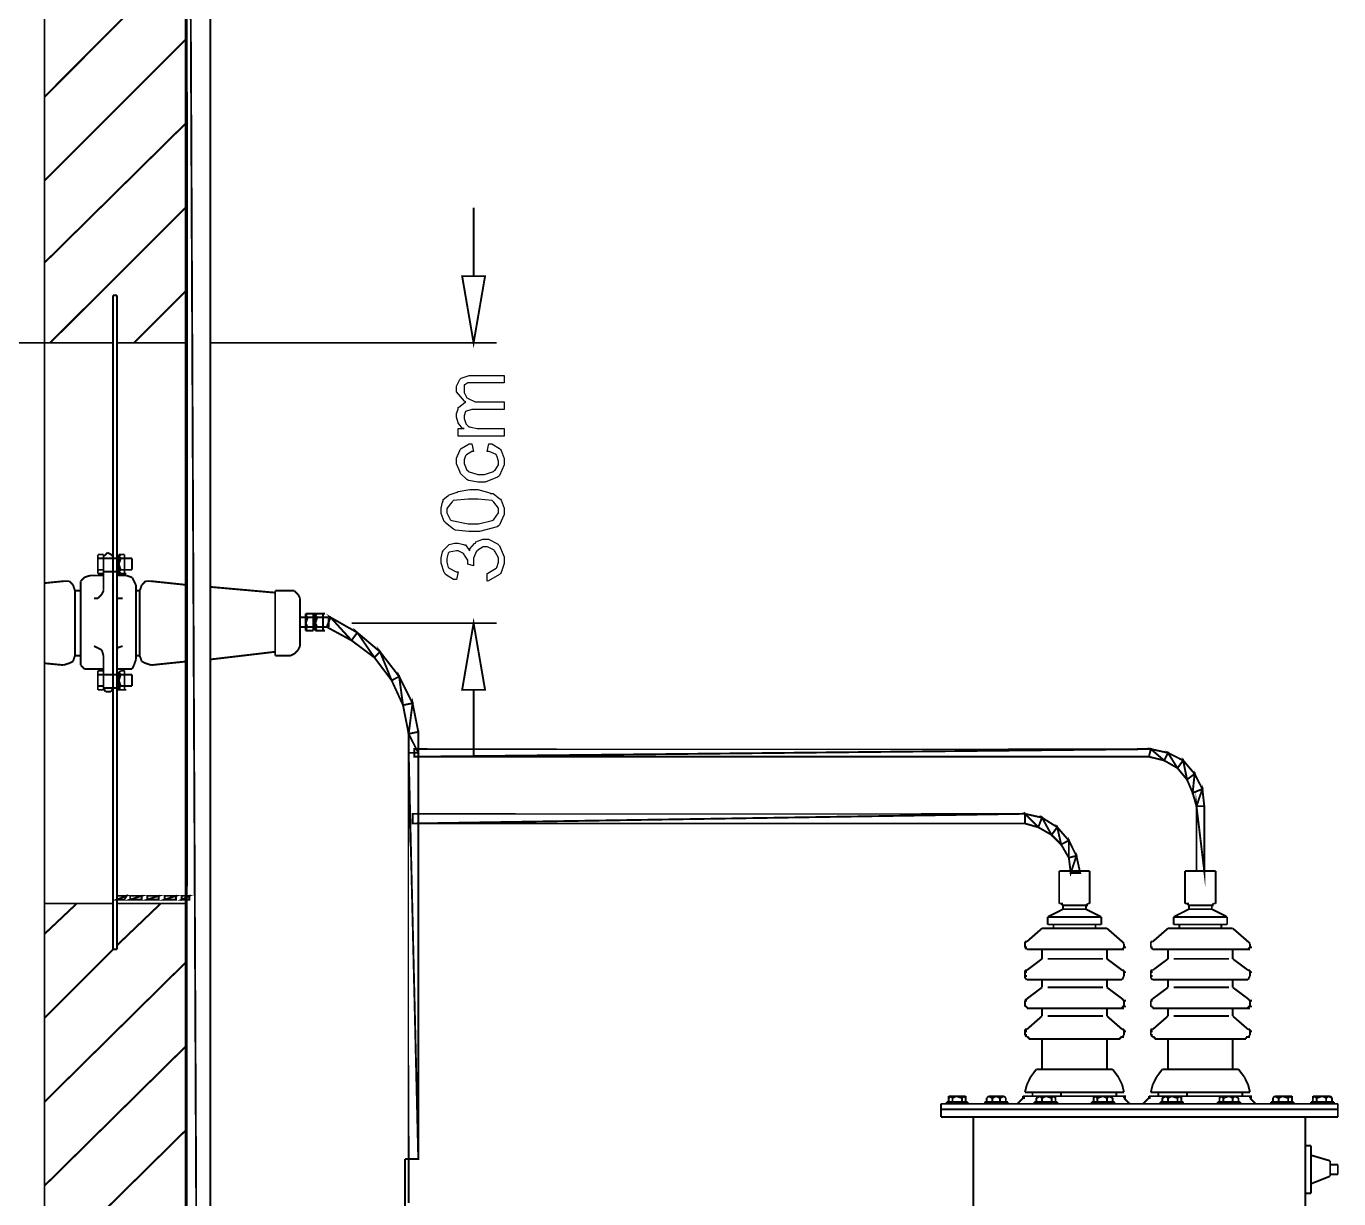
# Model space of a CAD drawing. Header units: metres. Extents: x 3290 to 4536, y 1562 to 1983.
# Drawn here: x 4039.74 to 4055.54, y 1719.01 to 1733.12 of the extents above; entities that cross this region are included whole.
import ezdxf

# ---------------------------------------------------------------- set-up
doc = ezdxf.new("R2010")
doc.units = ezdxf.units.M
for name, color, linetype in [('C00-00-00-BLACK', 7, 'Continuous'), ('C00-7E-FF', 150, 'Continuous'), ('C00-FF-00', 3, 'Continuous'), ('CC6-C8-CA', 254, 'Continuous'), ('CFF-00-00', 1, 'Continuous'), ('CFF-7E-00', 30, 'Continuous')]:
    doc.layers.add(name, color=color, linetype=linetype)

msp = doc.modelspace()

# ---------------------------------------------------------------- linework, layer by layer
at = {"layer": 'C00-00-00-BLACK', "const_width": 0.0229}
for points in [[(4039.96, 1742.21), (4039.96, 1681.01)], [(4041.659, 1742.21), (4041.659, 1681.01)], [(4041.659, 1681.331), (4041.682, 1741.889)], [(4041.958, 1741.889), (4041.958, 1681.422)], [(4039.96, 1732.27), (4041.659, 1733.97)], [(4039.96, 1731.26), (4041.659, 1732.96)], [(4039.96, 1730.273), (4041.659, 1731.949)], [(4040.028, 1729.309), (4041.659, 1730.938)], [(4040.786, 1722.009), (4040.786, 1729.882)], [(4040.786, 1729.882), (4040.832, 1729.882)], [(4040.832, 1729.882), (4040.832, 1722.009)], [(4041.038, 1729.309), (4041.659, 1729.929)], [(4039.96, 1729.309), (4020.849, 1729.309)], [(4039.96, 1729.309), (4040.786, 1729.309)], [(4040.832, 1729.309), (4041.659, 1729.309)], [(4040.603, 1726.761), (4040.603, 1726.531)], [(4040.603, 1726.761), (4040.603, 1726.738)], [(4040.671, 1726.761), (4040.603, 1726.761)], [(4040.603, 1726.738), (4040.603, 1726.715)], [(4040.603, 1726.715), (4040.671, 1726.715)], [(4040.603, 1726.715), (4040.603, 1726.646)], [(4040.671, 1726.325), (4040.671, 1726.761)], [(4040.695, 1726.761), (4040.671, 1726.738)], [(4040.671, 1726.715), (4040.832, 1726.715)], [(4040.718, 1726.784), (4040.695, 1726.761)], [(4040.763, 1726.761), (4040.718, 1726.784)], [(4040.786, 1726.738), (4040.763, 1726.761)], [(4040.786, 1726.738), (4040.786, 1726.325)], [(4040.832, 1726.738), (4040.855, 1726.738)], [(4040.855, 1726.531), (4040.855, 1726.761)], [(4040.878, 1726.761), (4040.855, 1726.738)], [(4040.878, 1726.761), (4040.855, 1726.761)], [(4040.855, 1726.738), (4040.878, 1726.715)], [(4040.878, 1726.715), (4040.855, 1726.646)], [(4040.878, 1726.761), (4040.924, 1726.761)], [(4040.878, 1726.715), (4040.924, 1726.715)], [(4040.924, 1726.531), (4040.924, 1726.761)], [(4040.924, 1726.738), (4040.924, 1726.761)], [(4040.924, 1726.715), (4040.924, 1726.738)], [(4040.924, 1726.715), (4041.015, 1726.715)], [(4040.924, 1726.646), (4040.924, 1726.715)], [(4041.015, 1726.715), (4041.015, 1726.577)], [(4040.509, 1726.508), (4040.441, 1726.486)], [(4040.509, 1726.508), (4040.671, 1726.508)], [(4040.603, 1726.646), (4040.603, 1726.577)], [(4040.603, 1726.577), (4040.671, 1726.577)], [(4040.603, 1726.577), (4040.603, 1726.554)], [(4040.603, 1726.554), (4040.603, 1726.531)], [(4040.671, 1726.531), (4040.603, 1726.531)], [(4040.603, 1726.531), (4040.626, 1726.531)], [(4040.671, 1726.554), (4040.832, 1726.554)], [(4040.832, 1726.531), (4040.855, 1726.531)], [(4040.832, 1726.508), (4040.947, 1726.508)], [(4040.855, 1726.646), (4040.878, 1726.577)], [(4040.878, 1726.577), (4040.855, 1726.554)], [(4040.855, 1726.554), (4040.878, 1726.531)], [(4040.878, 1726.531), (4040.855, 1726.531)], [(4040.878, 1726.577), (4040.924, 1726.577)], [(4040.878, 1726.531), (4040.924, 1726.531)], [(4040.924, 1726.577), (4040.924, 1726.646)], [(4040.924, 1726.577), (4041.015, 1726.577)], [(4040.924, 1726.554), (4040.924, 1726.577)], [(4040.924, 1726.531), (4040.924, 1726.554)], [(4040.924, 1726.531), (4040.947, 1726.531)], [(4041.015, 1726.486), (4040.947, 1726.508)], [(4040.189, 1726.44), (4039.96, 1726.417)], [(4040.258, 1726.44), (4040.189, 1726.44)], [(4040.304, 1726.394), (4040.258, 1726.44)], [(4040.327, 1726.325), (4040.304, 1726.394)], [(4040.441, 1726.486), (4040.395, 1726.44)], [(4040.395, 1726.44), (4040.395, 1726.394)], [(4040.395, 1726.394), (4040.395, 1725.498)], [(4041.038, 1726.44), (4041.015, 1726.486)], [(4041.062, 1726.394), (4041.038, 1726.44)], [(4041.062, 1726.394), (4041.062, 1725.498)], [(4041.131, 1726.394), (4041.107, 1726.325)], [(4041.176, 1726.44), (4041.131, 1726.394)], [(4041.245, 1726.44), (4041.176, 1726.44)], [(4041.682, 1726.394), (4041.245, 1726.44)], [(4042.738, 1726.302), (4041.958, 1726.371)], [(4040.327, 1726.325), (4040.327, 1725.544)], [(4040.395, 1726.325), (4040.327, 1726.325)], [(4040.556, 1726.233), (4040.603, 1726.233)], [(4040.603, 1726.233), (4040.649, 1726.279)], [(4040.649, 1726.279), (4040.671, 1726.325)], [(4040.786, 1725.544), (4040.786, 1726.325)], [(4040.832, 1726.233), (4040.901, 1726.233)], [(4041.107, 1726.325), (4041.062, 1726.325)], [(4041.107, 1726.325), (4041.107, 1725.544)], [(4042.738, 1726.325), (4042.738, 1725.544)], [(4042.923, 1726.325), (4042.738, 1726.325)], [(4042.969, 1726.325), (4042.923, 1726.325)], [(4043.015, 1726.279), (4042.969, 1726.325)], [(4043.037, 1726.233), (4043.015, 1726.279)], [(4043.037, 1726.233), (4043.037, 1725.659)], [(4043.106, 1725.844), (4043.106, 1726.05)], [(4043.129, 1726.05), (4043.106, 1726.028)], [(4043.129, 1726.05), (4043.106, 1726.05)], [(4043.129, 1726.05), (4043.198, 1726.05)], [(4043.198, 1725.844), (4043.198, 1726.05)], [(4043.198, 1726.028), (4043.198, 1726.05)], [(4043.198, 1726.05), (4043.221, 1726.05)], [(4043.221, 1725.844), (4043.221, 1726.05)], [(4043.244, 1726.05), (4043.221, 1726.028)], [(4043.244, 1726.05), (4043.221, 1726.05)], [(4043.244, 1726.05), (4043.313, 1726.05)], [(4043.313, 1725.844), (4043.313, 1726.05)], [(4043.313, 1726.028), (4043.313, 1726.05)], [(4043.313, 1726.05), (4043.336, 1726.05)], [(4043.106, 1726.004), (4043.037, 1726.004)], [(4043.106, 1725.889), (4043.037, 1725.889)], [(4043.106, 1726.028), (4043.129, 1726.004)], [(4043.129, 1726.004), (4043.106, 1725.935)], [(4043.106, 1725.935), (4043.129, 1725.889)], [(4043.129, 1725.889), (4043.106, 1725.867)], [(4043.129, 1726.004), (4043.198, 1726.004)], [(4043.198, 1726.004), (4043.129, 1726.004)], [(4043.198, 1725.889), (4043.129, 1725.889)], [(4043.198, 1725.889), (4043.129, 1725.889)], [(4043.198, 1726.004), (4043.198, 1726.028)], [(4043.198, 1725.935), (4043.198, 1726.004)], [(4043.221, 1726.004), (4043.198, 1726.004)], [(4043.221, 1726.004), (4043.198, 1726.004)], [(4043.198, 1725.889), (4043.198, 1725.935)], [(4043.198, 1725.867), (4043.198, 1725.889)], [(4043.221, 1725.889), (4043.198, 1725.889)], [(4043.198, 1725.889), (4043.221, 1725.889)], [(4043.221, 1726.028), (4043.244, 1726.004)], [(4043.244, 1726.004), (4043.221, 1725.935)], [(4043.221, 1725.935), (4043.244, 1725.889)], [(4043.244, 1725.889), (4043.221, 1725.867)], [(4043.313, 1726.004), (4043.244, 1726.004)], [(4043.313, 1726.004), (4043.244, 1726.004)], [(4043.313, 1725.889), (4043.244, 1725.889)], [(4043.313, 1725.889), (4043.244, 1725.889)], [(4043.313, 1726.004), (4043.313, 1726.028)], [(4043.381, 1726.004), (4043.313, 1726.004)], [(4043.313, 1725.935), (4043.313, 1726.004)], [(4043.313, 1725.889), (4043.313, 1725.935)], [(4043.313, 1725.867), (4043.313, 1725.889)], [(4043.381, 1725.889), (4043.313, 1725.889)], [(4043.381, 1726.004), (4043.381, 1725.889)], [(4043.106, 1725.867), (4043.129, 1725.844)], [(4043.129, 1725.844), (4043.106, 1725.844)], [(4043.129, 1725.844), (4043.198, 1725.844)], [(4043.198, 1725.844), (4043.198, 1725.867)], [(4043.221, 1725.867), (4043.244, 1725.844)], [(4043.244, 1725.844), (4043.221, 1725.844)], [(4043.244, 1725.844), (4043.313, 1725.844)], [(4043.313, 1725.844), (4043.313, 1725.867)], [(4043.313, 1725.844), (4043.336, 1725.844)], [(4040.603, 1725.635), (4040.556, 1725.659)], [(4040.649, 1725.613), (4040.603, 1725.635)], [(4040.671, 1725.544), (4040.649, 1725.613)], [(4040.901, 1725.659), (4040.832, 1725.635)], [(4042.738, 1725.59), (4041.958, 1725.498)], [(4042.923, 1725.544), (4042.969, 1725.567)], [(4042.969, 1725.567), (4043.015, 1725.613)], [(4043.015, 1725.613), (4043.037, 1725.659)], [(4039.96, 1725.452), (4040.189, 1725.43)], [(4040.189, 1725.43), (4040.258, 1725.452)], [(4040.258, 1725.452), (4040.304, 1725.475)], [(4040.304, 1725.475), (4040.327, 1725.544)], [(4040.395, 1725.544), (4040.327, 1725.544)], [(4040.395, 1725.498), (4040.395, 1725.43)], [(4040.395, 1725.43), (4040.441, 1725.383)], [(4040.671, 1725.544), (4040.671, 1725.132)], [(4040.786, 1725.544), (4040.786, 1725.154)], [(4041.015, 1725.383), (4041.038, 1725.43)], [(4041.038, 1725.43), (4041.062, 1725.498)], [(4041.107, 1725.544), (4041.062, 1725.544)], [(4041.107, 1725.544), (4041.131, 1725.475)], [(4041.131, 1725.475), (4041.176, 1725.452)], [(4041.176, 1725.452), (4041.245, 1725.43)], [(4041.682, 1725.475), (4041.245, 1725.43)], [(4041.659, 1725.475), (4041.659, 1681.01)], [(4042.738, 1725.544), (4042.923, 1725.544)], [(4040.441, 1725.383), (4040.509, 1725.383)], [(4040.509, 1725.383), (4040.671, 1725.383)], [(4040.671, 1725.361), (4040.603, 1725.361)], [(4040.603, 1725.361), (4040.603, 1725.338)], [(4040.603, 1725.361), (4040.603, 1725.338)], [(4040.603, 1725.338), (4040.603, 1725.314)], [(4040.603, 1725.338), (4040.603, 1725.132)], [(4040.603, 1725.314), (4040.671, 1725.314)], [(4040.603, 1725.314), (4040.603, 1725.246)], [(4040.603, 1725.246), (4040.603, 1725.177)], [(4040.671, 1725.314), (4040.832, 1725.314)], [(4040.832, 1725.383), (4040.947, 1725.383)], [(4040.832, 1725.338), (4040.855, 1725.338)], [(4040.878, 1725.361), (4040.855, 1725.338)], [(4040.878, 1725.361), (4040.855, 1725.338)], [(4040.855, 1725.338), (4040.878, 1725.314)], [(4040.855, 1725.132), (4040.855, 1725.338)], [(4040.878, 1725.314), (4040.855, 1725.246)], [(4040.855, 1725.246), (4040.878, 1725.177)], [(4040.924, 1725.361), (4040.878, 1725.361)], [(4040.878, 1725.314), (4040.924, 1725.314)], [(4040.924, 1725.338), (4040.924, 1725.361)], [(4040.924, 1725.361), (4040.924, 1725.338)], [(4040.924, 1725.314), (4040.924, 1725.338)], [(4040.924, 1725.132), (4040.924, 1725.338)], [(4040.924, 1725.314), (4041.015, 1725.314)], [(4040.924, 1725.246), (4040.924, 1725.314)], [(4040.924, 1725.177), (4040.924, 1725.246)], [(4040.947, 1725.383), (4041.015, 1725.383)], [(4041.015, 1725.314), (4041.015, 1725.177)], [(4040.603, 1725.177), (4040.671, 1725.177)], [(4040.603, 1725.177), (4040.603, 1725.154)], [(4040.603, 1725.154), (4040.603, 1725.132)], [(4040.671, 1725.132), (4040.603, 1725.132)], [(4040.603, 1725.132), (4040.626, 1725.132)], [(4040.832, 1725.154), (4040.671, 1725.154)], [(4040.671, 1725.154), (4040.695, 1725.109)], [(4040.695, 1725.109), (4040.718, 1725.109)], [(4040.718, 1725.109), (4040.763, 1725.109)], [(4040.763, 1725.109), (4040.786, 1725.154)], [(4040.832, 1725.132), (4040.855, 1725.132)], [(4040.878, 1725.177), (4040.855, 1725.154)], [(4040.855, 1725.154), (4040.878, 1725.132)], [(4040.878, 1725.132), (4040.855, 1725.132)], [(4040.878, 1725.177), (4040.924, 1725.177)], [(4040.924, 1725.132), (4040.878, 1725.132)], [(4040.924, 1725.177), (4041.015, 1725.177)], [(4040.924, 1725.154), (4040.924, 1725.177)], [(4040.924, 1725.132), (4040.924, 1725.154)], [(4040.924, 1725.132), (4040.947, 1725.132)], [(4052.178, 1722.95), (4052.201, 1722.95)], [(4052.178, 1722.928), (4052.178, 1722.95)], [(4052.178, 1722.928), (4052.178, 1722.584)], [(4052.201, 1722.95), (4052.224, 1722.95)], [(4052.201, 1722.95), (4052.224, 1722.95)], [(4052.5, 1722.95), (4052.224, 1722.95)], [(4052.524, 1722.95), (4052.5, 1722.95)], [(4052.546, 1722.95), (4052.524, 1722.95)], [(4052.524, 1722.95), (4052.546, 1722.95)], [(4052.546, 1722.928), (4052.546, 1722.95)], [(4052.546, 1722.928), (4052.546, 1722.584)], [(4053.694, 1722.928), (4053.694, 1722.95)], [(4053.694, 1722.95), (4053.717, 1722.95)], [(4053.694, 1722.928), (4053.694, 1722.584)], [(4053.717, 1722.95), (4053.74, 1722.95)], [(4053.717, 1722.95), (4053.74, 1722.95)], [(4054.016, 1722.95), (4053.74, 1722.95)], [(4054.039, 1722.95), (4054.016, 1722.95)], [(4054.062, 1722.95), (4054.039, 1722.95)], [(4054.039, 1722.95), (4054.062, 1722.95)], [(4054.062, 1722.928), (4054.062, 1722.95)], [(4054.062, 1722.928), (4054.062, 1722.584)], [(4039.96, 1722.193), (4040.349, 1722.56)], [(4039.96, 1722.56), (4040.786, 1722.56)], [(4040.832, 1722.055), (4041.36, 1722.56)], [(4040.832, 1722.56), (4041.659, 1722.56)], [(4052.178, 1722.56), (4052.178, 1722.584)], [(4052.201, 1722.56), (4052.178, 1722.56)], [(4052.224, 1722.538), (4052.201, 1722.56)], [(4052.201, 1722.56), (4052.224, 1722.56)], [(4052.201, 1722.56), (4052.224, 1722.56)], [(4052.5, 1722.538), (4052.524, 1722.56)], [(4052.524, 1722.56), (4052.546, 1722.56)], [(4052.524, 1722.56), (4052.546, 1722.56)], [(4052.546, 1722.56), (4052.546, 1722.584)], [(4053.694, 1722.56), (4053.694, 1722.584)], [(4053.717, 1722.56), (4053.694, 1722.56)], [(4053.74, 1722.538), (4053.717, 1722.56)], [(4053.717, 1722.56), (4053.74, 1722.56)], [(4053.717, 1722.56), (4053.74, 1722.56)], [(4054.016, 1722.538), (4054.039, 1722.56)], [(4054.039, 1722.56), (4054.062, 1722.56)], [(4054.039, 1722.56), (4054.062, 1722.56)], [(4054.062, 1722.56), (4054.062, 1722.584)], [(4052.224, 1722.492), (4052.04, 1722.399)], [(4052.04, 1722.399), (4052.04, 1722.307)], [(4052.04, 1722.399), (4052.684, 1722.399)], [(4052.224, 1722.538), (4052.247, 1722.538)], [(4052.224, 1722.538), (4052.224, 1722.492)], [(4052.5, 1722.538), (4052.224, 1722.538)], [(4052.5, 1722.492), (4052.224, 1722.492)], [(4052.5, 1722.492), (4052.5, 1722.538)], [(4052.5, 1722.538), (4052.524, 1722.538)], [(4052.684, 1722.399), (4052.5, 1722.492)], [(4052.684, 1722.307), (4052.684, 1722.399)], [(4053.74, 1722.492), (4053.556, 1722.399)], [(4053.556, 1722.399), (4053.556, 1722.307)], [(4053.556, 1722.399), (4054.2, 1722.399)], [(4053.74, 1722.538), (4053.762, 1722.538)], [(4053.74, 1722.538), (4053.74, 1722.492)], [(4054.016, 1722.538), (4053.74, 1722.538)], [(4054.016, 1722.492), (4053.74, 1722.492)], [(4054.016, 1722.492), (4054.016, 1722.538)], [(4054.016, 1722.538), (4054.039, 1722.538)], [(4054.2, 1722.399), (4054.016, 1722.492)], [(4054.2, 1722.307), (4054.2, 1722.399)], [(4051.789, 1722.101), (4051.971, 1722.261)], [(4052.753, 1722.261), (4051.971, 1722.261)], [(4052.04, 1722.307), (4052.684, 1722.307)], [(4052.109, 1722.307), (4052.109, 1722.261)], [(4052.615, 1722.307), (4052.638, 1722.307)], [(4052.615, 1722.261), (4052.615, 1722.307)], [(4052.936, 1722.101), (4052.753, 1722.261)], [(4053.304, 1722.101), (4053.488, 1722.261)], [(4054.268, 1722.261), (4053.488, 1722.261)], [(4053.556, 1722.307), (4054.2, 1722.307)], [(4053.625, 1722.307), (4053.625, 1722.261)], [(4054.131, 1722.307), (4054.154, 1722.307)], [(4054.131, 1722.261), (4054.131, 1722.307)], [(4054.452, 1722.101), (4054.268, 1722.261)], [(4051.765, 1722.101), (4051.789, 1722.101)], [(4051.765, 1722.078), (4051.765, 1722.101)], [(4052.936, 1722.101), (4052.958, 1722.078)], [(4053.281, 1722.101), (4053.304, 1722.101)], [(4053.281, 1722.078), (4053.281, 1722.101)], [(4054.452, 1722.101), (4054.475, 1722.078)], [(4039.96, 1721.182), (4040.786, 1722.009)], [(4040.832, 1722.009), (4040.786, 1722.009)], [(4051.765, 1722.055), (4051.765, 1722.078)], [(4051.765, 1722.032), (4051.765, 1722.055)], [(4051.789, 1722.009), (4051.765, 1722.032)], [(4051.765, 1722.032), (4051.789, 1722.032)], [(4051.811, 1722.009), (4051.789, 1722.009)], [(4051.789, 1722.009), (4051.811, 1722.009)], [(4052.913, 1722.009), (4051.811, 1722.009)], [(4051.971, 1721.894), (4051.971, 1722.009)], [(4052.753, 1721.894), (4052.753, 1722.009)], [(4052.936, 1722.009), (4052.913, 1722.009)], [(4052.958, 1722.032), (4052.936, 1722.009)], [(4052.936, 1722.009), (4052.958, 1722.009)], [(4052.958, 1722.078), (4052.958, 1722.032)], [(4052.958, 1722.032), (4052.982, 1722.032)], [(4053.281, 1722.055), (4053.281, 1722.078)], [(4053.281, 1722.032), (4053.281, 1722.055)], [(4053.304, 1722.009), (4053.281, 1722.032)], [(4053.281, 1722.032), (4053.304, 1722.032)], [(4053.327, 1722.009), (4053.304, 1722.009)], [(4053.304, 1722.009), (4053.327, 1722.009)], [(4054.429, 1722.009), (4053.327, 1722.009)], [(4053.488, 1721.894), (4053.488, 1722.009)], [(4054.268, 1721.894), (4054.268, 1722.009)], [(4054.452, 1722.009), (4054.429, 1722.009)], [(4054.475, 1722.032), (4054.452, 1722.009)], [(4054.452, 1722.009), (4054.475, 1722.009)], [(4054.475, 1722.078), (4054.475, 1722.032)], [(4054.475, 1722.032), (4054.498, 1722.032)], [(4039.96, 1720.172), (4041.659, 1721.849)], [(4051.789, 1721.757), (4051.971, 1721.894)], [(4052.707, 1721.894), (4052.04, 1721.894)], [(4052.936, 1721.757), (4052.753, 1721.894)], [(4053.304, 1721.757), (4053.488, 1721.894)], [(4054.223, 1721.894), (4053.556, 1721.894)], [(4054.452, 1721.757), (4054.268, 1721.894)], [(4051.765, 1721.734), (4051.765, 1721.757)], [(4051.765, 1721.757), (4051.789, 1721.757)], [(4051.765, 1721.734), (4051.789, 1721.734)], [(4051.765, 1721.688), (4051.765, 1721.734)], [(4051.765, 1721.688), (4051.789, 1721.688)], [(4051.765, 1721.665), (4051.765, 1721.688)], [(4051.789, 1721.642), (4051.765, 1721.665)], [(4051.811, 1721.642), (4051.789, 1721.642)], [(4052.936, 1721.642), (4051.811, 1721.642)], [(4051.971, 1721.55), (4051.971, 1721.642)], [(4052.753, 1721.55), (4052.753, 1721.642)], [(4052.936, 1721.757), (4052.958, 1721.757)], [(4052.958, 1721.688), (4052.936, 1721.642)], [(4052.958, 1721.757), (4052.958, 1721.734)], [(4052.958, 1721.734), (4052.982, 1721.734)], [(4052.958, 1721.734), (4052.958, 1721.688)], [(4053.281, 1721.734), (4053.281, 1721.757)], [(4053.281, 1721.757), (4053.304, 1721.757)], [(4053.281, 1721.734), (4053.304, 1721.734)], [(4053.281, 1721.688), (4053.281, 1721.734)], [(4053.281, 1721.665), (4053.281, 1721.688)], [(4053.281, 1721.688), (4053.304, 1721.688)], [(4053.304, 1721.642), (4053.281, 1721.665)], [(4053.327, 1721.642), (4053.304, 1721.642)], [(4054.452, 1721.642), (4053.327, 1721.642)], [(4053.488, 1721.55), (4053.488, 1721.642)], [(4054.268, 1721.55), (4054.268, 1721.642)], [(4054.452, 1721.757), (4054.475, 1721.757)], [(4054.475, 1721.688), (4054.452, 1721.642)], [(4054.475, 1721.757), (4054.475, 1721.734)], [(4054.475, 1721.734), (4054.498, 1721.734)], [(4054.475, 1721.734), (4054.475, 1721.688)], [(4051.789, 1721.413), (4051.971, 1721.55)], [(4052.707, 1721.55), (4052.04, 1721.55)], [(4052.936, 1721.413), (4052.753, 1721.55)], [(4053.304, 1721.413), (4053.488, 1721.55)], [(4054.223, 1721.55), (4053.556, 1721.55)], [(4054.452, 1721.413), (4054.268, 1721.55)], [(4051.765, 1721.39), (4051.789, 1721.413)], [(4051.765, 1721.366), (4051.765, 1721.39)], [(4051.765, 1721.39), (4051.789, 1721.39)], [(4051.765, 1721.342), (4051.765, 1721.366)], [(4051.765, 1721.32), (4051.765, 1721.342)], [(4051.765, 1721.32), (4051.789, 1721.32)], [(4051.789, 1721.32), (4051.765, 1721.32)], [(4051.789, 1721.297), (4051.789, 1721.32)], [(4051.789, 1721.297), (4051.811, 1721.297)], [(4051.811, 1721.297), (4051.789, 1721.297)], [(4052.913, 1721.297), (4051.811, 1721.297)], [(4051.811, 1721.297), (4051.834, 1721.297)], [(4051.971, 1721.205), (4051.971, 1721.297)], [(4052.753, 1721.205), (4052.753, 1721.297)], [(4052.913, 1721.297), (4052.936, 1721.297)], [(4052.936, 1721.297), (4052.913, 1721.297)], [(4052.936, 1721.413), (4052.958, 1721.39)], [(4052.936, 1721.32), (4052.936, 1721.297)], [(4052.958, 1721.32), (4052.936, 1721.32)], [(4052.936, 1721.297), (4052.958, 1721.297)], [(4052.958, 1721.39), (4052.958, 1721.366)], [(4052.958, 1721.39), (4052.982, 1721.39)], [(4052.958, 1721.366), (4052.958, 1721.32)], [(4052.958, 1721.32), (4052.982, 1721.32)], [(4053.281, 1721.39), (4053.304, 1721.413)], [(4053.281, 1721.366), (4053.281, 1721.39)], [(4053.281, 1721.39), (4053.304, 1721.39)], [(4053.281, 1721.342), (4053.281, 1721.366)], [(4053.281, 1721.32), (4053.281, 1721.342)], [(4053.281, 1721.32), (4053.304, 1721.32)], [(4053.304, 1721.32), (4053.281, 1721.32)], [(4053.304, 1721.297), (4053.304, 1721.32)], [(4053.327, 1721.297), (4053.304, 1721.297)], [(4053.304, 1721.297), (4053.327, 1721.297)], [(4054.429, 1721.297), (4053.327, 1721.297)], [(4053.327, 1721.297), (4053.351, 1721.297)], [(4053.488, 1721.205), (4053.488, 1721.297)], [(4054.268, 1721.205), (4054.268, 1721.297)], [(4054.429, 1721.297), (4054.452, 1721.297)], [(4054.452, 1721.297), (4054.429, 1721.297)], [(4054.452, 1721.413), (4054.475, 1721.39)], [(4054.475, 1721.32), (4054.452, 1721.32)], [(4054.452, 1721.32), (4054.452, 1721.297)], [(4054.452, 1721.297), (4054.475, 1721.297)], [(4054.475, 1721.39), (4054.498, 1721.39)], [(4054.475, 1721.39), (4054.475, 1721.366)], [(4054.475, 1721.366), (4054.475, 1721.32)], [(4054.475, 1721.32), (4054.498, 1721.32)], [(4051.789, 1721.045), (4051.971, 1721.205)], [(4052.707, 1721.205), (4052.04, 1721.205)], [(4052.936, 1721.045), (4052.753, 1721.205)], [(4053.304, 1721.045), (4053.488, 1721.205)], [(4054.223, 1721.205), (4053.556, 1721.205)], [(4054.452, 1721.045), (4054.268, 1721.205)], [(4051.765, 1721.045), (4051.789, 1721.045)], [(4051.765, 1721.022), (4051.765, 1721.045)], [(4051.765, 1721.022), (4051.789, 1721.022)], [(4051.765, 1720.999), (4051.765, 1721.022)], [(4051.765, 1720.976), (4051.765, 1720.999)], [(4051.789, 1720.953), (4051.765, 1720.976)], [(4051.765, 1720.976), (4051.789, 1720.976)], [(4052.936, 1721.045), (4052.958, 1721.045)], [(4052.958, 1720.976), (4052.936, 1720.953)], [(4052.958, 1721.045), (4052.958, 1721.022)], [(4052.958, 1721.022), (4052.958, 1720.976)], [(4052.958, 1721.022), (4052.982, 1721.022)], [(4053.281, 1721.022), (4053.281, 1721.045)], [(4053.281, 1721.045), (4053.304, 1721.045)], [(4053.281, 1721.022), (4053.304, 1721.022)], [(4053.281, 1720.999), (4053.281, 1721.022)], [(4053.281, 1720.976), (4053.281, 1720.999)], [(4053.304, 1720.953), (4053.281, 1720.976)], [(4053.281, 1720.976), (4053.304, 1720.976)], [(4054.452, 1721.045), (4054.475, 1721.045)], [(4054.475, 1720.976), (4054.452, 1720.953)], [(4054.475, 1721.045), (4054.475, 1721.022)], [(4054.475, 1721.022), (4054.498, 1721.022)], [(4054.475, 1721.022), (4054.475, 1720.976)], [(4039.96, 1719.162), (4041.659, 1720.838)], [(4051.789, 1720.953), (4051.811, 1720.953)], [(4051.811, 1720.953), (4051.789, 1720.953)], [(4051.811, 1720.93), (4051.811, 1720.953)], [(4052.913, 1720.93), (4051.811, 1720.93)], [(4051.971, 1720.564), (4051.971, 1720.93)], [(4052.753, 1720.564), (4052.753, 1720.93)], [(4052.936, 1720.953), (4052.913, 1720.953)], [(4052.913, 1720.953), (4052.913, 1720.93)], [(4052.936, 1720.953), (4052.958, 1720.953)], [(4053.327, 1720.953), (4053.304, 1720.953)], [(4053.304, 1720.953), (4053.327, 1720.953)], [(4053.327, 1720.93), (4053.327, 1720.953)], [(4054.429, 1720.93), (4053.327, 1720.93)], [(4053.488, 1720.564), (4053.488, 1720.93)], [(4054.268, 1720.564), (4054.268, 1720.93)], [(4054.452, 1720.953), (4054.429, 1720.953)], [(4054.429, 1720.953), (4054.429, 1720.93)], [(4054.452, 1720.953), (4054.475, 1720.953)], [(4051.902, 1720.564), (4051.834, 1720.472)], [(4052.821, 1720.564), (4051.902, 1720.564)], [(4052.821, 1720.564), (4052.89, 1720.472)], [(4053.419, 1720.564), (4053.351, 1720.472)], [(4054.337, 1720.564), (4053.419, 1720.564)], [(4054.337, 1720.564), (4054.407, 1720.472)], [(4051.789, 1720.38), (4051.765, 1720.288)], [(4051.834, 1720.472), (4051.789, 1720.38)], [(4052.89, 1720.472), (4052.936, 1720.38)], [(4052.936, 1720.38), (4052.958, 1720.288)], [(4053.304, 1720.38), (4053.281, 1720.288)], [(4053.351, 1720.472), (4053.304, 1720.38)], [(4054.407, 1720.472), (4054.452, 1720.38)], [(4054.452, 1720.38), (4054.475, 1720.288)], [(4050.87, 1720.241), (4050.846, 1720.218)], [(4051.053, 1720.241), (4050.846, 1720.241)], [(4050.846, 1720.218), (4050.846, 1720.241)], [(4050.846, 1720.218), (4050.846, 1720.172)], [(4050.893, 1720.218), (4050.87, 1720.241)], [(4050.938, 1720.241), (4050.893, 1720.218)], [(4050.893, 1720.218), (4050.893, 1720.172)], [(4051.007, 1720.218), (4050.938, 1720.241)], [(4051.03, 1720.241), (4051.007, 1720.218)], [(4051.007, 1720.218), (4051.007, 1720.172)], [(4051.053, 1720.218), (4051.03, 1720.241)], [(4051.053, 1720.241), (4051.053, 1720.218)], [(4051.053, 1720.218), (4051.053, 1720.172)], [(4051.306, 1720.218), (4051.328, 1720.241)], [(4051.328, 1720.241), (4051.306, 1720.218)], [(4051.306, 1720.218), (4051.306, 1720.172)], [(4051.374, 1720.218), (4051.328, 1720.241)], [(4051.513, 1720.241), (4051.328, 1720.241)], [(4051.42, 1720.241), (4051.374, 1720.218)], [(4051.374, 1720.218), (4051.374, 1720.172)], [(4051.466, 1720.218), (4051.42, 1720.241)], [(4051.513, 1720.241), (4051.466, 1720.218)], [(4051.466, 1720.241), (4051.489, 1720.241)], [(4051.466, 1720.218), (4051.466, 1720.172)], [(4051.536, 1720.218), (4051.513, 1720.241)], [(4051.536, 1720.218), (4051.513, 1720.241)], [(4051.536, 1720.218), (4051.536, 1720.172)], [(4051.673, 1720.149), (4051.742, 1720.218)], [(4051.742, 1720.241), (4051.765, 1720.241)], [(4051.742, 1720.218), (4051.742, 1720.241)], [(4051.742, 1720.218), (4051.765, 1720.218)], [(4051.765, 1720.288), (4052.958, 1720.288)], [(4051.765, 1720.241), (4052.958, 1720.241)], [(4051.765, 1720.241), (4051.789, 1720.241)], [(4051.857, 1720.241), (4051.857, 1720.288)], [(4051.857, 1720.288), (4051.857, 1720.241)], [(4051.902, 1720.218), (4051.926, 1720.241)], [(4051.949, 1720.241), (4051.902, 1720.218)], [(4051.902, 1720.218), (4051.902, 1720.172)], [(4051.926, 1720.241), (4052.133, 1720.241)], [(4051.971, 1720.218), (4051.949, 1720.241)], [(4052.018, 1720.241), (4051.971, 1720.218)], [(4051.971, 1720.218), (4051.971, 1720.172)], [(4052.086, 1720.218), (4052.018, 1720.241)], [(4052.109, 1720.241), (4052.086, 1720.218)], [(4052.086, 1720.218), (4052.086, 1720.172)], [(4052.133, 1720.218), (4052.109, 1720.241)], [(4052.133, 1720.241), (4052.133, 1720.218)], [(4052.133, 1720.218), (4052.133, 1720.172)], [(4052.201, 1720.241), (4052.201, 1720.288)], [(4052.201, 1720.288), (4052.201, 1720.241)], [(4052.615, 1720.241), (4052.592, 1720.218)], [(4052.592, 1720.218), (4052.592, 1720.241)], [(4052.592, 1720.241), (4052.798, 1720.241)], [(4052.592, 1720.218), (4052.592, 1720.172)], [(4052.638, 1720.218), (4052.615, 1720.241)], [(4052.707, 1720.241), (4052.638, 1720.218)], [(4052.638, 1720.218), (4052.638, 1720.172)], [(4052.753, 1720.218), (4052.707, 1720.241)], [(4052.776, 1720.241), (4052.753, 1720.218)], [(4052.753, 1720.218), (4052.753, 1720.172)], [(4052.821, 1720.218), (4052.776, 1720.241)], [(4052.821, 1720.218), (4052.798, 1720.241)], [(4052.821, 1720.218), (4052.821, 1720.172)], [(4052.867, 1720.288), (4052.867, 1720.241)], [(4052.867, 1720.241), (4052.867, 1720.288)], [(4052.958, 1720.241), (4052.936, 1720.241)], [(4052.958, 1720.218), (4052.958, 1720.241)], [(4052.958, 1720.241), (4052.982, 1720.241)], [(4052.958, 1720.218), (4052.982, 1720.218)], [(4053.028, 1720.149), (4052.958, 1720.218)], [(4053.189, 1720.149), (4053.258, 1720.218)], [(4053.258, 1720.218), (4053.258, 1720.241)], [(4053.258, 1720.241), (4053.281, 1720.241)], [(4053.258, 1720.218), (4053.281, 1720.218)], [(4053.281, 1720.288), (4054.475, 1720.288)], [(4053.281, 1720.241), (4054.475, 1720.241)], [(4053.281, 1720.241), (4053.304, 1720.241)], [(4053.373, 1720.288), (4053.373, 1720.241)], [(4053.373, 1720.241), (4053.373, 1720.288)], [(4053.465, 1720.241), (4053.419, 1720.218)], [(4053.419, 1720.218), (4053.442, 1720.241)], [(4053.419, 1720.218), (4053.419, 1720.172)], [(4053.442, 1720.241), (4053.648, 1720.241)], [(4053.488, 1720.218), (4053.465, 1720.241)], [(4053.533, 1720.241), (4053.488, 1720.218)], [(4053.488, 1720.218), (4053.488, 1720.172)], [(4053.602, 1720.218), (4053.533, 1720.241)], [(4053.625, 1720.241), (4053.602, 1720.218)], [(4053.602, 1720.218), (4053.602, 1720.172)], [(4053.648, 1720.218), (4053.625, 1720.241)], [(4053.648, 1720.241), (4053.648, 1720.218)], [(4053.648, 1720.218), (4053.648, 1720.172)], [(4053.717, 1720.288), (4053.717, 1720.241)], [(4053.717, 1720.241), (4053.717, 1720.288)], [(4054.108, 1720.218), (4054.108, 1720.241)], [(4054.131, 1720.241), (4054.108, 1720.218)], [(4054.108, 1720.241), (4054.315, 1720.241)], [(4054.108, 1720.218), (4054.108, 1720.172)], [(4054.154, 1720.218), (4054.131, 1720.241)], [(4054.223, 1720.241), (4054.154, 1720.218)], [(4054.154, 1720.218), (4054.154, 1720.172)], [(4054.268, 1720.218), (4054.223, 1720.241)], [(4054.292, 1720.241), (4054.268, 1720.218)], [(4054.268, 1720.218), (4054.268, 1720.172)], [(4054.337, 1720.218), (4054.292, 1720.241)], [(4054.337, 1720.218), (4054.315, 1720.241)], [(4054.337, 1720.218), (4054.337, 1720.172)], [(4054.383, 1720.288), (4054.383, 1720.241)], [(4054.383, 1720.241), (4054.383, 1720.288)], [(4054.475, 1720.241), (4054.452, 1720.241)], [(4054.475, 1720.218), (4054.475, 1720.241)], [(4054.475, 1720.241), (4054.498, 1720.241)], [(4054.475, 1720.218), (4054.498, 1720.218)], [(4054.544, 1720.149), (4054.475, 1720.218)], [(4054.774, 1720.241), (4054.751, 1720.218)], [(4054.774, 1720.241), (4054.751, 1720.218)], [(4054.751, 1720.218), (4054.751, 1720.172)], [(4054.82, 1720.218), (4054.774, 1720.241)], [(4054.98, 1720.241), (4054.774, 1720.241)], [(4054.82, 1720.241), (4054.843, 1720.241)], [(4054.866, 1720.241), (4054.82, 1720.218)], [(4054.82, 1720.218), (4054.82, 1720.172)], [(4054.935, 1720.218), (4054.866, 1720.241)], [(4054.958, 1720.241), (4054.935, 1720.218)], [(4054.935, 1720.218), (4054.935, 1720.172)], [(4054.98, 1720.218), (4054.958, 1720.241)], [(4054.98, 1720.218), (4054.98, 1720.241)], [(4054.98, 1720.218), (4054.98, 1720.172)], [(4055.256, 1720.241), (4055.232, 1720.218)], [(4055.232, 1720.241), (4055.441, 1720.241)], [(4055.232, 1720.218), (4055.232, 1720.241)], [(4055.232, 1720.218), (4055.232, 1720.172)], [(4055.279, 1720.218), (4055.256, 1720.241)], [(4055.347, 1720.241), (4055.279, 1720.218)], [(4055.279, 1720.218), (4055.279, 1720.172)], [(4055.393, 1720.218), (4055.347, 1720.241)], [(4055.418, 1720.241), (4055.393, 1720.218)], [(4055.393, 1720.218), (4055.393, 1720.172)], [(4055.464, 1720.218), (4055.418, 1720.241)], [(4055.464, 1720.218), (4055.441, 1720.241)], [(4055.464, 1720.218), (4055.464, 1720.172)], [(4050.755, 1719.989), (4050.755, 1720.149)], [(4050.755, 1720.149), (4055.533, 1720.149)], [(4050.755, 1720.081), (4055.533, 1720.081)], [(4050.824, 1720.172), (4050.824, 1720.149)], [(4051.076, 1720.172), (4050.824, 1720.172)], [(4051.076, 1720.172), (4051.076, 1720.149)], [(4051.56, 1720.172), (4051.282, 1720.172)], [(4051.282, 1720.172), (4051.282, 1720.149)], [(4051.56, 1720.172), (4051.56, 1720.149)], [(4051.673, 1720.149), (4051.65, 1720.149)], [(4051.88, 1720.172), (4051.88, 1720.149)], [(4051.88, 1720.172), (4052.155, 1720.172)], [(4052.155, 1720.172), (4052.155, 1720.149)], [(4052.569, 1720.172), (4052.569, 1720.149)], [(4052.569, 1720.172), (4052.844, 1720.172)], [(4052.844, 1720.172), (4052.844, 1720.149)], [(4053.028, 1720.149), (4053.05, 1720.149)], [(4053.189, 1720.149), (4053.167, 1720.149)], [(4053.396, 1720.172), (4053.671, 1720.172)], [(4053.396, 1720.172), (4053.396, 1720.149)], [(4053.671, 1720.172), (4053.671, 1720.149)], [(4054.085, 1720.172), (4054.36, 1720.172)], [(4054.085, 1720.172), (4054.085, 1720.149)], [(4054.36, 1720.172), (4054.36, 1720.149)], [(4054.544, 1720.149), (4054.567, 1720.149)], [(4054.729, 1720.172), (4054.729, 1720.149)], [(4054.729, 1720.172), (4055.003, 1720.172)], [(4055.003, 1720.172), (4055.003, 1720.149)], [(4055.21, 1720.172), (4055.21, 1720.149)], [(4055.21, 1720.172), (4055.486, 1720.172)], [(4055.486, 1720.172), (4055.486, 1720.149)], [(4055.533, 1719.989), (4055.533, 1720.149)], [(4050.755, 1719.989), (4053.12, 1719.989)], [(4051.145, 1719.989), (4051.145, 1718.726)], [(4053.12, 1719.989), (4055.533, 1719.989)], [(4055.141, 1719.989), (4055.141, 1717.899)], [(4039.96, 1718.153), (4041.659, 1719.828)], [(4055.141, 1719.645), (4055.21, 1719.645)], [(4055.21, 1719.645), (4055.21, 1719.071)], [(4044.3, 1719.484), (4044.3, 1717.693)], [(4044.3, 1719.484), (4044.345, 1719.484)], [(4044.345, 1719.484), (4044.345, 1718.955)], [(4044.461, 1719.484), (4044.345, 1719.484)], [(4055.21, 1719.53), (4055.441, 1719.462)], [(4055.441, 1719.462), (4055.441, 1719.278)], [(4055.441, 1719.416), (4055.533, 1719.416)], [(4055.533, 1719.416), (4055.533, 1719.301)], [(4055.21, 1719.186), (4055.441, 1719.278)], [(4055.533, 1719.301), (4055.441, 1719.301)], [(4055.21, 1719.071), (4055.141, 1719.071)]]:
    msp.add_lwpolyline(points, dxfattribs=at)
at = {"layer": 'C00-7E-FF', "const_width": 0.0229}
for points in [[(4045.127, 1730.112), (4045.127, 1730.938)], [(4041.958, 1729.309), (4045.403, 1729.309)], [(4043.657, 1725.935), (4045.403, 1725.935)], [(4045.127, 1725.132), (4045.127, 1724.327)]]:
    msp.add_lwpolyline(points, dxfattribs=at)
for points in [[(4044.989, 1730.112), (4045.265, 1730.112), (4045.127, 1729.309), (4044.989, 1730.112)], [(4044.989, 1725.132), (4045.265, 1725.132), (4045.127, 1725.935), (4044.989, 1725.132)]]:
    msp.add_lwpolyline(points, close=True, dxfattribs=at)
at = {"layer": 'C00-7E-FF'}
for points in [[(4044.989, 1730.112), (4045.265, 1730.112), (4045.127, 1729.309), (4044.989, 1730.112)], [(4044.989, 1725.132), (4045.265, 1725.132), (4045.127, 1725.935), (4044.989, 1725.132)]]:
    msp.add_lwpolyline(points, close=True, dxfattribs=at)
at = {"layer": 'C00-FF-00', "const_width": 0.0229}
for points in [[(4040.924, 1722.607), (4040.947, 1722.652), (4040.832, 1722.607), (4040.924, 1722.607)], [(4040.947, 1722.652), (4040.832, 1722.607), (4040.832, 1722.652), (4040.947, 1722.652)], [(4041.131, 1722.607), (4041.131, 1722.652), (4040.992, 1722.607), (4041.131, 1722.607)], [(4041.131, 1722.652), (4040.992, 1722.607), (4040.992, 1722.652), (4041.131, 1722.652)], [(4041.336, 1722.607), (4041.336, 1722.652), (4041.199, 1722.607), (4041.336, 1722.607)], [(4041.336, 1722.652), (4041.199, 1722.607), (4041.199, 1722.652), (4041.336, 1722.652)], [(4041.545, 1722.607), (4041.545, 1722.652), (4041.407, 1722.607), (4041.545, 1722.607)], [(4041.545, 1722.652), (4041.407, 1722.607), (4041.407, 1722.652), (4041.545, 1722.652)], [(4041.705, 1722.607), (4041.705, 1722.652), (4041.613, 1722.607), (4041.705, 1722.607)], [(4041.705, 1722.652), (4041.613, 1722.607), (4041.613, 1722.652), (4041.705, 1722.652)]]:
    msp.add_lwpolyline(points, close=True, dxfattribs=at)
msp.add_lwpolyline([(4040.832, 1722.607), (4040.832, 1722.652)], dxfattribs=at)
at = {"layer": 'C00-FF-00'}
for points in [[(4040.924, 1722.607), (4040.947, 1722.652), (4040.832, 1722.607), (4040.924, 1722.607)], [(4040.947, 1722.652), (4040.832, 1722.607), (4040.832, 1722.652), (4040.947, 1722.652)], [(4041.131, 1722.607), (4041.131, 1722.652), (4040.992, 1722.607), (4041.131, 1722.607)], [(4041.131, 1722.652), (4040.992, 1722.607), (4040.992, 1722.652), (4041.131, 1722.652)], [(4041.336, 1722.607), (4041.336, 1722.652), (4041.199, 1722.607), (4041.336, 1722.607)], [(4041.336, 1722.652), (4041.199, 1722.607), (4041.199, 1722.652), (4041.336, 1722.652)], [(4041.545, 1722.607), (4041.545, 1722.652), (4041.407, 1722.607), (4041.545, 1722.607)], [(4041.545, 1722.652), (4041.407, 1722.607), (4041.407, 1722.652), (4041.545, 1722.652)], [(4041.705, 1722.607), (4041.705, 1722.652), (4041.613, 1722.607), (4041.705, 1722.607)], [(4041.705, 1722.652), (4041.613, 1722.607), (4041.613, 1722.652), (4041.705, 1722.652)]]:
    msp.add_lwpolyline(points, close=True, dxfattribs=at)
at = {"layer": 'CC6-C8-CA', "const_width": 0.0229}
for points in [[(4041.682, 1741.889), (4041.958, 1681.468), (4041.659, 1681.468), (4041.682, 1741.889)], [(4041.958, 1741.889), (4041.682, 1741.889), (4041.958, 1681.468), (4041.958, 1741.889)]]:
    msp.add_lwpolyline(points, close=True, dxfattribs=at)
at = {"layer": 'CC6-C8-CA'}
for points in [[(4041.682, 1741.889), (4041.958, 1681.468), (4041.659, 1681.468), (4041.682, 1741.889)], [(4041.958, 1741.889), (4041.682, 1741.889), (4041.958, 1681.468), (4041.958, 1741.889)]]:
    msp.add_lwpolyline(points, close=True, dxfattribs=at)
at = {"layer": 'CFF-00-00', "const_width": 0.0229}
for points in [[(4043.727, 1725.821), (4043.657, 1725.727), (4043.405, 1726.004), (4043.727, 1725.821)], [(4043.657, 1725.727), (4043.405, 1726.004), (4043.358, 1725.889), (4043.657, 1725.727)], [(4043.933, 1725.521), (4043.727, 1725.821), (4043.657, 1725.727), (4043.933, 1725.521)], [(4044.001, 1725.59), (4043.933, 1725.521), (4043.727, 1725.821), (4044.001, 1725.59)], [(4044.14, 1725.246), (4044.001, 1725.59), (4043.933, 1725.521), (4044.14, 1725.246)], [(4044.231, 1725.292), (4044.14, 1725.246), (4044.001, 1725.59), (4044.231, 1725.292)], [(4044.277, 1724.948), (4044.231, 1725.292), (4044.14, 1725.246), (4044.277, 1724.948)], [(4044.392, 1724.971), (4044.277, 1724.948), (4044.231, 1725.292), (4044.392, 1724.971)], [(4044.345, 1724.603), (4044.392, 1724.971), (4044.277, 1724.948), (4044.345, 1724.603)], [(4044.461, 1724.626), (4044.345, 1724.603), (4044.392, 1724.971), (4044.461, 1724.626)], [(4044.461, 1724.626), (4044.345, 1724.603), (4044.461, 1724.374), (4044.461, 1724.626)], [(4044.345, 1724.603), (4044.461, 1724.374), (4044.345, 1724.374), (4044.345, 1724.603)], [(4044.461, 1724.374), (4044.345, 1724.374), (4044.461, 1719.484), (4044.461, 1724.374)], [(4044.345, 1724.374), (4044.461, 1719.484), (4044.345, 1719.484), (4044.345, 1724.374)], [(4053.258, 1724.327), (4053.281, 1724.419), (4044.414, 1724.327), (4053.258, 1724.327)], [(4053.281, 1724.419), (4044.414, 1724.327), (4044.414, 1724.419), (4053.281, 1724.419)], [(4053.488, 1724.374), (4053.442, 1724.282), (4053.281, 1724.419), (4053.488, 1724.374)], [(4053.442, 1724.282), (4053.281, 1724.419), (4053.258, 1724.327), (4053.442, 1724.282)], [(4053.602, 1724.19), (4053.488, 1724.374), (4053.442, 1724.282), (4053.602, 1724.19)], [(4053.671, 1724.282), (4053.602, 1724.19), (4053.488, 1724.374), (4053.671, 1724.282)], [(4053.717, 1724.052), (4053.671, 1724.282), (4053.602, 1724.19), (4053.717, 1724.052)], [(4053.809, 1724.121), (4053.717, 1724.052), (4053.671, 1724.282), (4053.809, 1724.121)], [(4053.902, 1723.938), (4053.785, 1723.892), (4053.809, 1724.121), (4053.902, 1723.938)], [(4053.785, 1723.892), (4053.809, 1724.121), (4053.717, 1724.052), (4053.785, 1723.892)], [(4053.925, 1723.732), (4053.831, 1723.732), (4053.902, 1723.938), (4053.925, 1723.732)], [(4053.831, 1723.732), (4053.902, 1723.938), (4053.785, 1723.892), (4053.831, 1723.732)], [(4053.831, 1722.95), (4053.925, 1722.95), (4053.831, 1723.732), (4053.831, 1722.95)], [(4053.925, 1722.95), (4053.831, 1723.732), (4053.925, 1723.732), (4053.925, 1722.95)], [(4051.765, 1723.523), (4051.765, 1723.64), (4044.392, 1723.523), (4051.765, 1723.523)], [(4051.765, 1723.64), (4044.392, 1723.523), (4044.392, 1723.64), (4051.765, 1723.64)], [(4051.971, 1723.594), (4051.926, 1723.478), (4051.765, 1723.64), (4051.971, 1723.594)], [(4051.926, 1723.478), (4051.765, 1723.64), (4051.765, 1723.523), (4051.926, 1723.478)], [(4052.086, 1723.386), (4051.971, 1723.594), (4051.926, 1723.478), (4052.086, 1723.386)], [(4052.155, 1723.478), (4052.086, 1723.386), (4051.971, 1723.594), (4052.155, 1723.478)], [(4052.294, 1723.318), (4052.201, 1723.271), (4052.155, 1723.478), (4052.294, 1723.318)], [(4052.201, 1723.271), (4052.155, 1723.478), (4052.086, 1723.386), (4052.201, 1723.271)], [(4052.385, 1723.134), (4052.294, 1723.111), (4052.294, 1723.318), (4052.385, 1723.134)], [(4052.294, 1723.111), (4052.294, 1723.318), (4052.201, 1723.271), (4052.294, 1723.111)], [(4052.317, 1722.928), (4052.385, 1723.134), (4052.294, 1723.111), (4052.317, 1722.928)], [(4052.431, 1722.928), (4052.317, 1722.928), (4052.385, 1723.134), (4052.431, 1722.928)]]:
    msp.add_lwpolyline(points, close=True, dxfattribs=at)
at = {"layer": 'CFF-00-00'}
for points in [[(4043.657, 1725.727), (4043.405, 1726.004), (4043.358, 1725.889), (4043.657, 1725.727)], [(4043.727, 1725.821), (4043.657, 1725.727), (4043.405, 1726.004), (4043.727, 1725.821)], [(4043.933, 1725.521), (4043.727, 1725.821), (4043.657, 1725.727), (4043.933, 1725.521)], [(4044.001, 1725.59), (4043.933, 1725.521), (4043.727, 1725.821), (4044.001, 1725.59)], [(4044.14, 1725.246), (4044.001, 1725.59), (4043.933, 1725.521), (4044.14, 1725.246)], [(4044.231, 1725.292), (4044.14, 1725.246), (4044.001, 1725.59), (4044.231, 1725.292)], [(4044.277, 1724.948), (4044.231, 1725.292), (4044.14, 1725.246), (4044.277, 1724.948)], [(4044.392, 1724.971), (4044.277, 1724.948), (4044.231, 1725.292), (4044.392, 1724.971)], [(4044.345, 1724.603), (4044.392, 1724.971), (4044.277, 1724.948), (4044.345, 1724.603)], [(4044.461, 1724.626), (4044.345, 1724.603), (4044.392, 1724.971), (4044.461, 1724.626)], [(4044.461, 1724.626), (4044.345, 1724.603), (4044.461, 1724.374), (4044.461, 1724.626)], [(4044.345, 1724.603), (4044.461, 1724.374), (4044.345, 1724.374), (4044.345, 1724.603)], [(4044.461, 1724.374), (4044.345, 1724.374), (4044.461, 1719.484), (4044.461, 1724.374)], [(4044.345, 1724.374), (4044.461, 1719.484), (4044.345, 1719.484), (4044.345, 1724.374)], [(4053.258, 1724.327), (4053.281, 1724.419), (4044.414, 1724.327), (4053.258, 1724.327)], [(4053.281, 1724.419), (4044.414, 1724.327), (4044.414, 1724.419), (4053.281, 1724.419)], [(4053.442, 1724.282), (4053.281, 1724.419), (4053.258, 1724.327), (4053.442, 1724.282)], [(4053.488, 1724.374), (4053.442, 1724.282), (4053.281, 1724.419), (4053.488, 1724.374)], [(4053.602, 1724.19), (4053.488, 1724.374), (4053.442, 1724.282), (4053.602, 1724.19)], [(4053.671, 1724.282), (4053.602, 1724.19), (4053.488, 1724.374), (4053.671, 1724.282)], [(4053.717, 1724.052), (4053.671, 1724.282), (4053.602, 1724.19), (4053.717, 1724.052)], [(4053.809, 1724.121), (4053.717, 1724.052), (4053.671, 1724.282), (4053.809, 1724.121)], [(4053.785, 1723.892), (4053.809, 1724.121), (4053.717, 1724.052), (4053.785, 1723.892)], [(4053.902, 1723.938), (4053.785, 1723.892), (4053.809, 1724.121), (4053.902, 1723.938)], [(4053.831, 1723.732), (4053.902, 1723.938), (4053.785, 1723.892), (4053.831, 1723.732)], [(4053.925, 1723.732), (4053.831, 1723.732), (4053.902, 1723.938), (4053.925, 1723.732)], [(4053.831, 1722.95), (4053.925, 1722.95), (4053.831, 1723.732), (4053.831, 1722.95)], [(4053.925, 1722.95), (4053.831, 1723.732), (4053.925, 1723.732), (4053.925, 1722.95)], [(4051.765, 1723.523), (4051.765, 1723.64), (4044.392, 1723.523), (4051.765, 1723.523)], [(4051.765, 1723.64), (4044.392, 1723.523), (4044.392, 1723.64), (4051.765, 1723.64)], [(4051.971, 1723.594), (4051.926, 1723.478), (4051.765, 1723.64), (4051.971, 1723.594)], [(4051.926, 1723.478), (4051.765, 1723.64), (4051.765, 1723.523), (4051.926, 1723.478)], [(4052.086, 1723.386), (4051.971, 1723.594), (4051.926, 1723.478), (4052.086, 1723.386)], [(4052.155, 1723.478), (4052.086, 1723.386), (4051.971, 1723.594), (4052.155, 1723.478)], [(4052.201, 1723.271), (4052.155, 1723.478), (4052.086, 1723.386), (4052.201, 1723.271)], [(4052.294, 1723.318), (4052.201, 1723.271), (4052.155, 1723.478), (4052.294, 1723.318)], [(4052.294, 1723.111), (4052.294, 1723.318), (4052.201, 1723.271), (4052.294, 1723.111)], [(4052.385, 1723.134), (4052.294, 1723.111), (4052.294, 1723.318), (4052.385, 1723.134)], [(4052.317, 1722.928), (4052.385, 1723.134), (4052.294, 1723.111), (4052.317, 1722.928)], [(4052.431, 1722.928), (4052.317, 1722.928), (4052.385, 1723.134), (4052.431, 1722.928)]]:
    msp.add_lwpolyline(points, close=True, dxfattribs=at)
at = {"layer": 'CFF-7E-00'}
for points in [[(4045.495, 1728.185), (4044.943, 1728.185), (4044.943, 1728.277), (4045.012, 1728.277), (4044.995, 1728.277), (4044.949, 1728.334), (4044.943, 1728.345), (4044.943, 1728.345), (4044.92, 1728.415), (4044.92, 1728.437), (4044.92, 1728.46), (4044.943, 1728.512), (4044.943, 1728.529), (4044.949, 1728.535), (4045.023, 1728.592), (4045.035, 1728.598), (4045.018, 1728.609), (4044.92, 1728.721), (4044.92, 1728.758), (4044.92, 1728.787), (4044.961, 1728.868), (4044.966, 1728.873), (4044.978, 1728.885), (4045.072, 1728.918), (4045.104, 1728.918), (4045.495, 1728.918), (4045.495, 1728.826), (4045.149, 1728.826), (4045.126, 1728.826), (4045.075, 1728.826), (4045.057, 1728.826), (4045.057, 1728.826), (4045.023, 1728.804), (4045.012, 1728.804), (4045.012, 1728.787), (4045.012, 1728.748), (4045.012, 1728.735), (4045.012, 1728.713), (4045.046, 1728.649), (4045.057, 1728.643), (4045.063, 1728.638), (4045.145, 1728.598), (4045.172, 1728.598), (4045.495, 1728.598), (4045.495, 1728.506), (4045.127, 1728.506), (4045.104, 1728.506), (4045.04, 1728.488), (4045.035, 1728.482), (4045.029, 1728.482), (4045.012, 1728.431), (4045.012, 1728.414), (4045.012, 1728.397), (4045.029, 1728.351), (4045.035, 1728.345), (4045.035, 1728.334), (4045.069, 1728.3), (4045.081, 1728.3), (4045.092, 1728.295), (4045.17, 1728.277), (4045.196, 1728.277), (4045.495, 1728.277), (4045.495, 1728.185)], [(4045.289, 1728.001), (4045.311, 1728.093), (4045.346, 1728.093), (4045.437, 1728.036), (4045.449, 1728.024), (4045.46, 1728.013), (4045.495, 1727.918), (4045.495, 1727.886), (4045.495, 1727.84), (4045.437, 1727.714), (4045.426, 1727.702), (4045.414, 1727.691), (4045.267, 1727.633), (4045.219, 1727.633), (4045.178, 1727.633), (4045.069, 1727.651), (4045.057, 1727.657), (4045.046, 1727.663), (4044.971, 1727.736), (4044.966, 1727.748), (4044.961, 1727.759), (4044.92, 1727.854), (4044.92, 1727.886), (4044.92, 1727.921), (4044.961, 1728.013), (4044.966, 1728.024), (4044.978, 1728.036), (4045.072, 1728.093), (4045.104, 1728.093), (4045.127, 1728.001), (4045.104, 1728.001), (4045.04, 1727.961), (4045.035, 1727.954), (4045.029, 1727.949), (4045.012, 1727.902), (4045.012, 1727.886), (4045.012, 1727.857), (4045.046, 1727.777), (4045.057, 1727.771), (4045.063, 1727.759), (4045.179, 1727.725), (4045.219, 1727.725), (4045.259, 1727.725), (4045.368, 1727.759), (4045.38, 1727.771), (4045.385, 1727.777), (4045.426, 1727.842), (4045.426, 1727.862), (4045.426, 1727.886), (4045.408, 1727.949), (4045.403, 1727.954), (4045.397, 1727.966), (4045.316, 1728.001), (4045.289, 1728.001)], [(4045.127, 1727.037), (4045.069, 1727.037), (4044.908, 1727.055), (4044.897, 1727.06), (4044.885, 1727.066), (4044.788, 1727.141), (4044.783, 1727.152), (4044.771, 1727.158), (4044.736, 1727.256), (4044.736, 1727.289), (4044.736, 1727.319), (4044.754, 1727.393), (4044.76, 1727.404), (4044.76, 1727.422), (4044.816, 1727.468), (4044.828, 1727.473), (4044.834, 1727.479), (4044.931, 1727.513), (4044.943, 1727.518), (4044.943, 1727.518), (4045.081, 1727.542), (4045.127, 1727.542), (4045.178, 1727.542), (4045.322, 1727.502), (4045.334, 1727.496), (4045.363, 1727.496), (4045.443, 1727.432), (4045.449, 1727.426), (4045.46, 1727.416), (4045.495, 1727.321), (4045.495, 1727.289), (4045.495, 1727.244), (4045.437, 1727.118), (4045.426, 1727.106), (4045.409, 1727.094), (4045.197, 1727.037), (4045.127, 1727.037)], [(4045.127, 1727.129), (4045.184, 1727.129), (4045.352, 1727.169), (4045.358, 1727.175), (4045.369, 1727.181), (4045.426, 1727.262), (4045.426, 1727.289), (4045.426, 1727.319), (4045.369, 1727.393), (4045.358, 1727.404), (4045.352, 1727.41), (4045.183, 1727.426), (4045.127, 1727.426), (4045.063, 1727.426), (4044.88, 1727.41), (4044.875, 1727.404), (4044.863, 1727.393), (4044.806, 1727.315), (4044.806, 1727.289), (4044.806, 1727.261), (4044.846, 1727.181), (4044.852, 1727.175), (4044.863, 1727.169), (4045.06, 1727.129), (4045.127, 1727.129)], [(4045.289, 1726.44), (4045.289, 1726.531), (4045.3, 1726.537), (4045.397, 1726.595), (4045.403, 1726.601), (4045.408, 1726.606), (4045.426, 1726.67), (4045.426, 1726.692), (4045.426, 1726.721), (4045.385, 1726.795), (4045.38, 1726.806), (4045.374, 1726.812), (4045.293, 1726.852), (4045.265, 1726.852), (4045.242, 1726.852), (4045.178, 1726.812), (4045.172, 1726.806), (4045.16, 1726.801), (4045.127, 1726.719), (4045.127, 1726.692), (4045.127, 1726.674), (4045.127, 1726.636), (4045.127, 1726.623), (4045.057, 1726.646), (4045.057, 1726.646), (4045.057, 1726.664), (4045.057, 1726.669), (4045.057, 1726.692), (4045.017, 1726.755), (4045.012, 1726.761), (4045.006, 1726.773), (4044.941, 1726.806), (4044.92, 1726.806), (4044.92, 1726.806), (4044.834, 1726.789), (4044.828, 1726.784), (4044.822, 1726.778), (4044.806, 1726.713), (4044.806, 1726.692), (4044.806, 1726.669), (4044.822, 1726.606), (4044.828, 1726.601), (4044.834, 1726.595), (4044.916, 1726.554), (4044.943, 1726.554), (4044.92, 1726.462), (4044.886, 1726.462), (4044.788, 1726.52), (4044.783, 1726.531), (4044.771, 1726.543), (4044.736, 1726.655), (4044.736, 1726.692), (4044.736, 1726.721), (4044.754, 1726.795), (4044.76, 1726.806), (4044.765, 1726.812), (4044.822, 1726.871), (4044.828, 1726.877), (4044.834, 1726.883), (4044.899, 1726.899), (4044.92, 1726.899), (4044.943, 1726.899), (4045.006, 1726.883), (4045.012, 1726.877), (4045.029, 1726.877), (4045.075, 1726.812), (4045.081, 1726.806), (4045.081, 1726.83), (4045.138, 1726.895), (4045.149, 1726.899), (4045.154, 1726.912), (4045.237, 1726.945), (4045.265, 1726.945), (4045.306, 1726.945), (4045.414, 1726.889), (4045.426, 1726.877), (4045.437, 1726.865), (4045.495, 1726.735), (4045.495, 1726.692), (4045.495, 1726.652), (4045.46, 1726.543), (4045.449, 1726.531), (4045.437, 1726.52), (4045.306, 1726.446), (4045.289, 1726.44)]]:
    msp.add_lwpolyline(points, close=True, dxfattribs=at)

doc.saveas('drawing.dxf')
